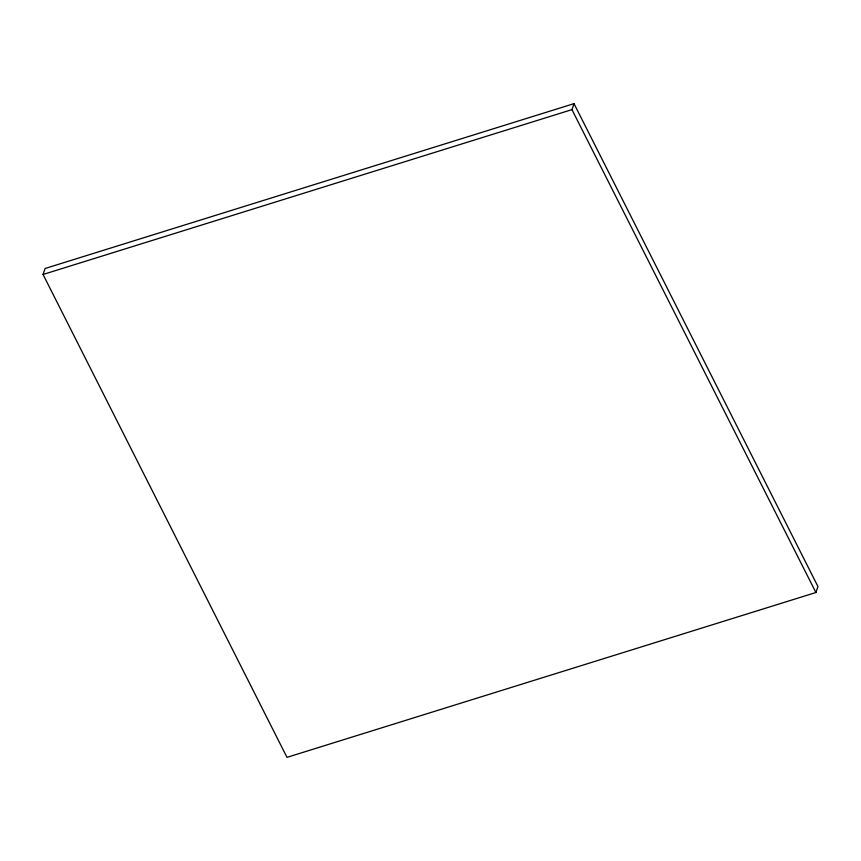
<?xml version="1.0" encoding="UTF-8"?>
<svg xmlns="http://www.w3.org/2000/svg" width="861" height="861" viewBox="0 0 861 861"><rect width="100%" height="100%" fill="white"/><g stroke="black" fill="none" stroke-linecap="round" stroke-linejoin="round"><path stroke-width="1.29" d="M43.05 274.476L45.095 268.492L574.007 103.643L817.95 586.524L815.905 592.508L286.993 757.357L43.05 274.476L571.962 109.627L574.007 103.643M571.962 109.627L815.905 592.508"/></g></svg>
